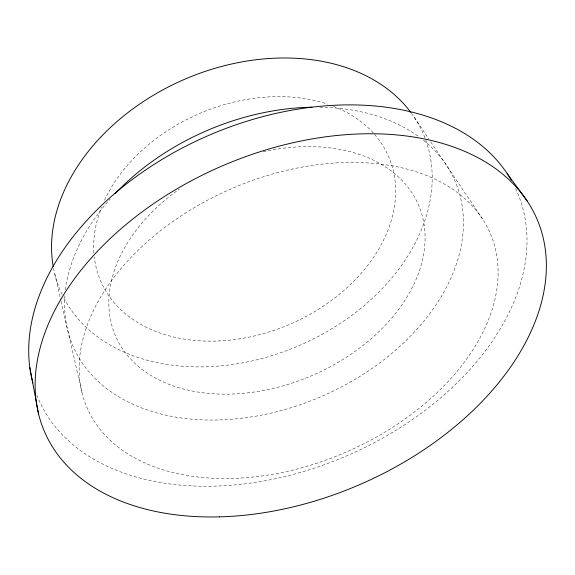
<?xml version="1.0" encoding="UTF-8"?>
<svg xmlns="http://www.w3.org/2000/svg" width="575" height="575" viewBox="0 0 575 575"><rect width="100%" height="100%" fill="white"/><g stroke="black" fill="none" stroke-linecap="round" stroke-linejoin="round"><path stroke-width="0.43" stroke-dasharray="2.88 2.16" d="M414.266 117.307L428.763 138.906M430.761 141.881L482.245 218.579M54.826 274.21L60.842 300.43M61.043 301.307L82.117 393.084M515.631 188.578A260.777 174.462 -23.4 0 1 346.215 456.083A260.777 174.462 -23.4 0 1 36.599 394.393M411.513 113.347A197.663 144.943 -23.4 0 1 318.572 336.274A197.663 144.943 -23.4 0 1 63.681 297.692M62.122 294.565A197.663 144.943 -23.4 0 1 53.554 268.424M333.407 106.282A156.838 114.641 -23.4 0 1 319.082 308.883A156.838 114.641 -23.4 0 1 94.293 256.946M93.919 252.899A156.838 114.641 -23.4 0 1 101.552 207.216M104.535 200.28A156.838 114.641 -23.4 0 1 327.348 104.097M423.437 140.228A208.064 144.749 -23.4 0 1 321.727 396.355A208.064 144.749 -23.4 0 1 64.932 295.701M65.536 289.678A208.064 144.749 -23.4 0 1 110.328 198.849M319.901 107.194A208.064 144.749 -23.4 0 1 418.578 136.527M263.221 151.793A165.032 114.403 -23.4 0 1 417.45 276.029A165.032 114.403 -23.4 0 1 171.53 385.279A165.032 114.403 -23.4 0 1 179.357 189.053M230.963 478.465A219.628 143.628 -23.4 0 0 491.877 237.382A219.628 143.628 -23.4 0 0 143.053 245.568A219.628 143.628 -23.4 0 0 230.963 478.465"/><path stroke-width="0.86" d="M507.229 173.672L527.404 201.343M29.828 367.598L38.626 414.151M32.912 383.022A260.777 174.462 -23.4 0 1 211.269 134.298A260.777 174.462 -23.4 0 1 511.304 180.277M53.252 266.75A197.663 144.943 -23.4 0 1 184.733 79.242A197.663 144.943 -23.4 0 1 410.996 112.642M115.101 193.667A208.064 144.749 -23.4 0 1 312.067 107.194M219.571 516.86A268.202 173.549 -23.4 0 0 538.947 223.934A268.202 173.549 -23.4 0 0 113.721 235.29A268.202 173.549 -23.4 0 0 219.571 516.86"/></g></svg>
